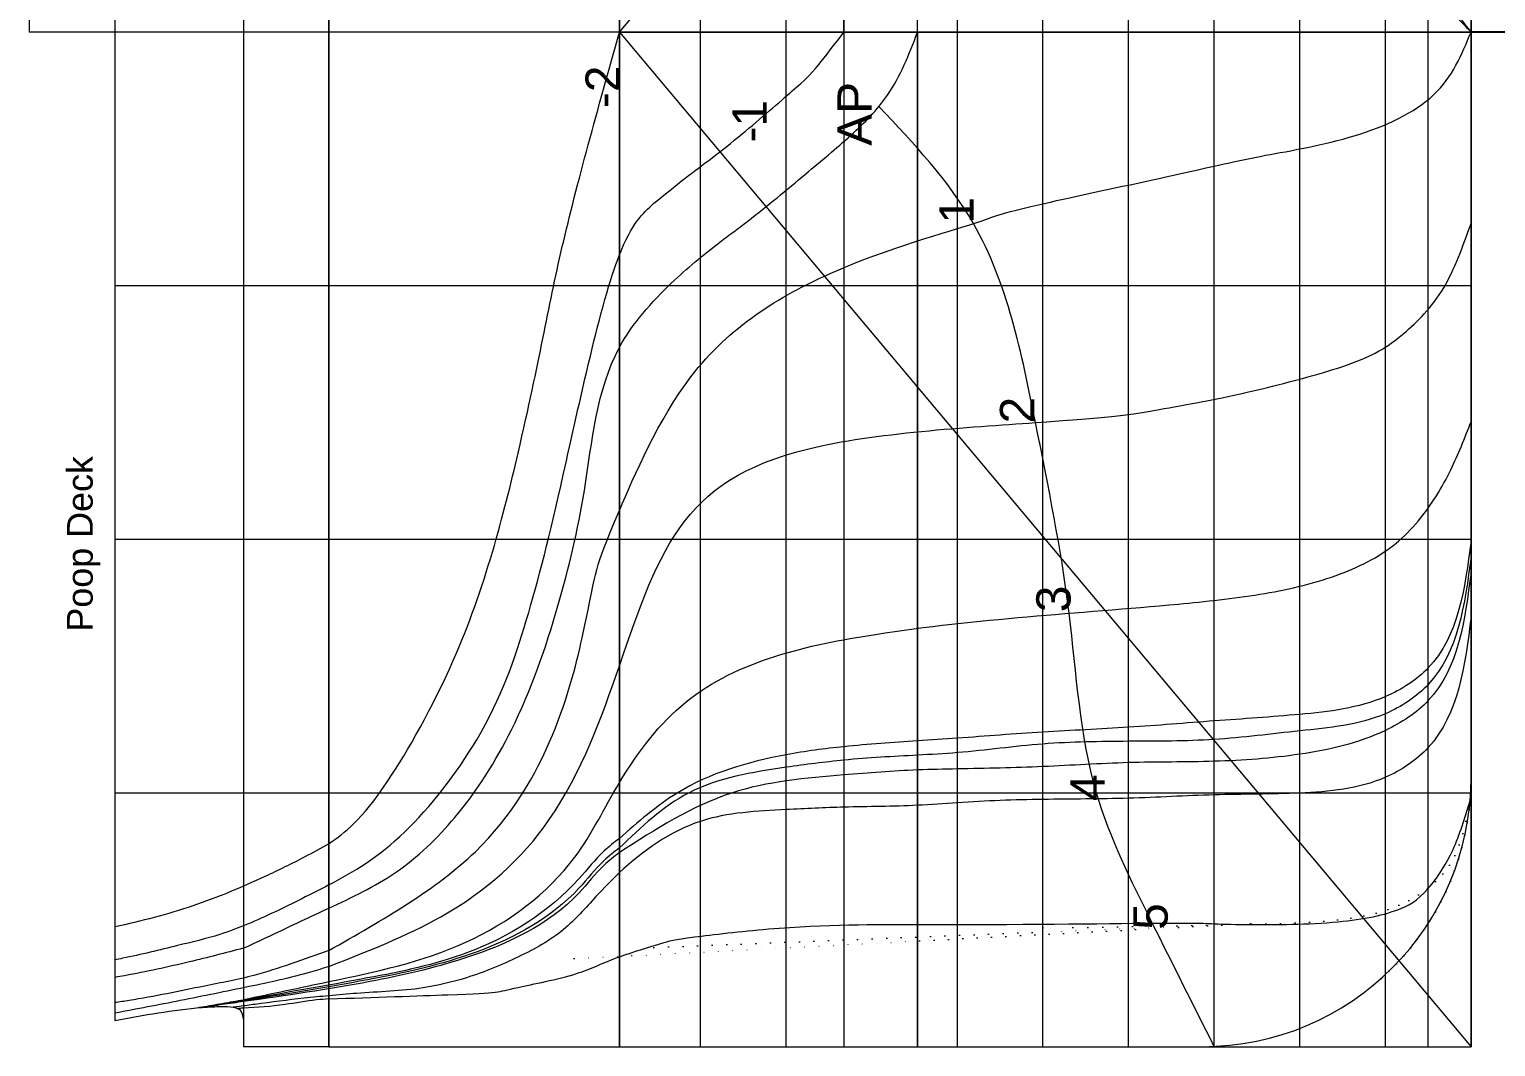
# Model space of a CAD drawing. Header units: inches. Extents: x 2352 to 5451, y 15 to 423.
# Drawn here: x 5208.6 to 5225.73, y 22.02 to 33.9 of the extents above; entities that cross this region are included whole.
import ezdxf

# ---------------------------------------------------------------- set-up
doc = ezdxf.new("R2010")
doc.units = ezdxf.units.IN
doc.header["$MEASUREMENT"] = 0
doc.layers.add('St-1', color=7, linetype='Continuous')
doc.styles.get("Standard").update_dxf_attribs({"font": 'arial.ttf'})

msp = doc.modelspace()

# ---------------------------------------------------------------- hatches: boundary and pattern name
at = {"lineweight": 5}
h = msp.add_hatch(dxfattribs=at)
h.set_pattern_fill('ANSI31', color=256, angle=90)
h.set_pattern_definition([(135, (5304.541962599067, -3289.876039238255), (-0.08838834764831845, -0.08838834764831845), [])])
h.paths.add_polyline_path([(5212.09824846592, 33.87173990206822), (5212.09824846592, 22.66453990206839), (5224.201821989584, 22.66453990206839, 0.2340062996317556), (5225.43824846592, 25.16173990206818), (5225.43824846592, 33.87173990206822)])
h.paths.add_polyline_path([(5215.49124846592, 33.87173990206822), (5215.49124846592, 24.89703990206846), (5225.427071552961, 24.89703990206846, 0.02110301372142997), (5225.43824846592, 25.16173990206818), (5225.43824846592, 33.87173990206822)])
edge = h.paths.add_edge_path(flags=16)
edge.add_line((5215.49124846592, 24.89703990206846), (5215.49124846592, 23.44773990206824))
edge.add_line((5215.49124846592, 23.44773990206824), (5222.651438772554, 23.44773990206824))
edge.add_spline(control_points=[(5222.651438772573, 23.44773990206824), (5222.761064543253, 23.45000092011589), (5222.870728272536, 23.45224038638236), (5222.980415324661, 23.45494872245337)], knot_values=[10.62933537937585, 10.62933537937585, 10.62933537937585, 10.6293353794038, 10.95852070276817, 10.95852070276817, 10.95852070276817, 10.95852070276817], degree=3, periodic=0)
edge.add_spline(control_points=[(5222.980415324661, 23.45494872245337), (5223.014493127194, 23.45579015396226), (5223.048573180927, 23.45667684236043), (5223.082655046962, 23.45762349445005)], knot_values=[10.95852070276817, 10.95852070276817, 10.95852070276817, 10.95852070276817, 11.06079268682631, 11.06079268682631, 11.06079268682631, 11.06079268682631], degree=3, periodic=0)
edge.add_spline(control_points=[(5223.082655046962, 23.45762349445005), (5223.141347276617, 23.45925371979622), (5223.200044880859, 23.46106177424674), (5223.258745618205, 23.46312276645342)], knot_values=[11.06079268682631, 11.06079268682631, 11.06079268682631, 11.06079268682631, 11.23691481492537, 11.23691481492537, 11.23691481492537, 11.23691481492537], degree=3, periodic=0)
edge.add_spline(control_points=[(5223.258745618205, 23.46312276645342), (5223.302609459029, 23.46466283286765), (5223.415236656531, 23.46897966012813), (5223.527869221533, 23.47443414316087), (5223.596559059072, 23.47866818951599)], knot_values=[11.23691481492537, 11.23691481492537, 11.23691481492537, 11.23691481492537, 11.36852121957856, 11.57482114281365, 11.57482114281365, 11.57482114281365, 11.57482114281365], degree=3, periodic=0)
edge.add_spline(control_points=[(5223.596559059072, 23.47866818951599), (5223.644654699321, 23.48163280811907), (5223.692713547187, 23.48504059897034), (5223.740709154391, 23.48905630024576)], knot_values=[11.57482114281365, 11.57482114281365, 11.57482114281365, 11.57482114281365, 11.71926939377468, 11.71926939377468, 11.71926939377468, 11.71926939377468], degree=3, periodic=0)
edge.add_spline(control_points=[(5223.740709154391, 23.48905630024576), (5223.778390978589, 23.4922090668909), (5223.816033821401, 23.49573654799071), (5223.853624883455, 23.4997184668967)], knot_values=[11.71926939377468, 11.71926939377468, 11.71926939377468, 11.71926939377468, 11.83267713909703, 11.83267713909703, 11.83267713909703, 11.83267713909703], degree=3, periodic=0)
edge.add_spline(control_points=[(5223.853624883455, 23.4997184668967), (5223.906625254663, 23.50533265198766), (5223.979737169948, 23.51434084907061), (5224.052583919075, 23.52550161562187), (5224.072696351995, 23.52877246097461)], knot_values=[11.83267713909703, 11.83267713909703, 11.83267713909703, 11.83267713909703, 11.99257293004832, 12.05367626579677, 12.05367626579677, 12.05367626579677, 12.05367626579677], degree=3, periodic=0)
edge.add_spline(control_points=[(5224.072696351995, 23.52877246097461), (5224.107781425522, 23.53447827737848), (5224.142779071549, 23.54074719121065), (5224.177644384342, 23.54768796323453)], knot_values=[12.05367626579677, 12.05367626579677, 12.05367626579677, 12.05367626579677, 12.1602677973232, 12.1602677973232, 12.1602677973232, 12.1602677973232], degree=3, periodic=0)
edge.add_spline(control_points=[(5224.177644384342, 23.54768796323453), (5224.194685852423, 23.55108047388359), (5224.211695705314, 23.55463349541908), (5224.228668699263, 23.55835972810139)], knot_values=[12.1602677973232, 12.1602677973232, 12.1602677973232, 12.1602677973232, 12.21236760761382, 12.21236760761382, 12.21236760761382, 12.21236760761382], degree=3, periodic=0)
edge.add_spline(control_points=[(5224.228668699263, 23.55835972810139), (5224.281633249263, 23.56998750796021), (5224.334238880199, 23.58330195539776), (5224.386326252888, 23.59868898665747)], knot_values=[12.21236760761382, 12.21236760761382, 12.21236760761382, 12.21236760761382, 12.37494605520035, 12.37494605520035, 12.37494605520035, 12.37494605520035], degree=3, periodic=0)
edge.add_spline(control_points=[(5224.386326252888, 23.59868898665747), (5224.413369983858, 23.60667792355827), (5224.440274008995, 23.61522556270149), (5224.467016027266, 23.6243859167401)], knot_values=[12.37494605520035, 12.37494605520035, 12.37494605520035, 12.37494605520035, 12.45935668239991, 12.45935668239991, 12.45935668239991, 12.45935668239991], degree=3, periodic=0)
edge.add_spline(control_points=[(5224.467016027266, 23.6243859167401), (5224.476912815755, 23.62777601562932), (5224.486787415453, 23.63125003319994), (5224.496638695978, 23.63481070721475)], knot_values=[12.45935668239991, 12.45935668239991, 12.45935668239991, 12.45935668239991, 12.49059569043475, 12.49059569043475, 12.49059569043475, 12.49059569043475], degree=3, periodic=0)
edge.add_spline(control_points=[(5224.496638695978, 23.63481070721475), (5224.504890203388, 23.63779315482072), (5224.513125350381, 23.64083639941902), (5224.521343472683, 23.64394204986485)], knot_values=[12.49059569043475, 12.49059569043475, 12.49059569043475, 12.49059569043475, 12.51676172089534, 12.51676172089534, 12.51676172089534, 12.51676172089534], degree=3, periodic=0)
edge.add_spline(control_points=[(5224.521343472683, 23.64394204986485), (5224.548820731033, 23.65432577944495), (5224.57610767096, 23.66540714181912), (5224.603179464018, 23.67724627098261)], knot_values=[12.51676172089534, 12.51676172089534, 12.51676172089534, 12.51676172089534, 12.60424773686222, 12.60424773686222, 12.60424773686222, 12.60424773686222], degree=3, periodic=0)
edge.add_spline(control_points=[(5224.603179464018, 23.67724627098261), (5224.603182408558, 23.67724755869796), (5224.603185353095, 23.67724884642423), (5224.603188297629, 23.67725013415777)], knot_values=[12.60424773686222, 12.60424773686222, 12.60424773686222, 12.60424773686222, 12.60425725252574, 12.60425725252574, 12.60425725252574, 12.60425725252574], degree=3, periodic=0)
edge.add_spline(control_points=[(5224.603188297629, 23.67725013415777), (5224.614656674137, 23.68226560231171), (5224.638665012006, 23.6930862946768), (5224.66249466403, 23.70452717038581), (5224.674918803954, 23.71068977679472)], knot_values=[12.60425725252574, 12.60425725252574, 12.60425725252574, 12.60425725252574, 12.64131886505783, 12.68210554437949, 12.68210554437949, 12.68210554437949, 12.68210554437949], degree=3, periodic=0)
edge.add_spline(control_points=[(5224.674918803954, 23.71068977679472), (5224.683700211839, 23.71504551979462), (5224.692451238676, 23.71948541206923), (5224.701167730052, 23.72400881976257)], knot_values=[12.68210554437949, 12.68210554437949, 12.68210554437949, 12.68210554437949, 12.71093365397699, 12.71093365397699, 12.71093365397699, 12.71093365397699], degree=3, periodic=0)
edge.add_spline(control_points=[(5224.701167730052, 23.72400881976257), (5224.709056284621, 23.72810257112298), (5224.716916552851, 23.73226472595099), (5224.724745455266, 23.73649481439799)], knot_values=[12.71093365397699, 12.71093365397699, 12.71093365397699, 12.71093365397699, 12.73702352269915, 12.73702352269915, 12.73702352269915, 12.73702352269915], degree=3, periodic=0)
edge.add_spline(control_points=[(5224.724745455266, 23.73649481439799), (5224.75074264934, 23.75054153825233), (5224.776393977483, 23.76533735545519), (5224.801586680008, 23.78086506177926)], knot_values=[12.73702352269915, 12.73702352269915, 12.73702352269915, 12.73702352269915, 12.82365934272075, 12.82365934272075, 12.82365934272075, 12.82365934272075], degree=3, periodic=0)
edge.add_spline(control_points=[(5224.801586680008, 23.78086506177926), (5224.824527983509, 23.79500510186001), (5224.84708897068, 23.80975206264822), (5224.869184491678, 23.82509295246684)], knot_values=[12.82365934272075, 12.82365934272075, 12.82365934272075, 12.82365934272075, 12.9025527698617, 12.9025527698617, 12.9025527698617, 12.9025527698617], degree=3, periodic=0)
edge.add_spline(control_points=[(5224.869184491678, 23.82509295246684), (5224.8772144701, 23.83066815543345), (5224.885182972126, 23.83632180151228), (5224.893085910668, 23.84205326711828)], knot_values=[12.9025527698617, 12.9025527698617, 12.9025527698617, 12.9025527698617, 12.93122430548883, 12.93122430548883, 12.93122430548883, 12.93122430548883], degree=3, periodic=0)
edge.add_spline(control_points=[(5224.893085910668, 23.84205326711828), (5224.900410231852, 23.8473651007783), (5224.907678238622, 23.85274377593061), (5224.914886677477, 23.85818879617666)], knot_values=[12.93122430548883, 12.93122430548883, 12.93122430548883, 12.93122430548883, 12.95779664116803, 12.95779664116803, 12.95779664116803, 12.95779664116803], degree=3, periodic=0)
edge.add_spline(control_points=[(5224.914886677477, 23.85818879617666), (5224.938368710847, 23.87592636039273), (5224.961218621564, 23.89436796531601), (5224.983323940321, 23.91349645102066)], knot_values=[12.95779664116803, 12.95779664116803, 12.95779664116803, 12.95779664116803, 13.04435802923673, 13.04435802923673, 13.04435802923673, 13.04435802923673], degree=3, periodic=0)
edge.add_spline(control_points=[(5224.983323940321, 23.91349645102066), (5225.003486157309, 23.93094350454096), (5225.0230289313, 23.94896198981525), (5225.041866921138, 23.96753888597716)], knot_values=[13.04435802923673, 13.04435802923673, 13.04435802923673, 13.04435802923673, 13.12331049801416, 13.12331049801416, 13.12331049801416, 13.12331049801416], degree=3, periodic=0)
edge.add_spline(control_points=[(5225.041866921138, 23.96753888597716), (5225.048596118791, 23.97417481726036), (5225.055235384583, 23.98088200288414), (5225.061780828557, 23.98765984934227)], knot_values=[13.12331049801416, 13.12331049801416, 13.12331049801416, 13.12331049801416, 13.1515134417582, 13.1515134417582, 13.1515134417582, 13.1515134417582], degree=3, periodic=0)
edge.add_spline(control_points=[(5225.061780828557, 23.98765984934227), (5225.067691896545, 23.99378079566606), (5225.073526447603, 23.99995936984244), (5225.079281616729, 24.00619513474914)], knot_values=[13.1515134417582, 13.1515134417582, 13.1515134417582, 13.1515134417582, 13.17698299257681, 13.17698299257681, 13.17698299257681, 13.17698299257681], degree=3, periodic=0)
edge.add_spline(control_points=[(5225.079281616729, 24.00619513474914), (5225.09778549647, 24.02624421435332), (5225.11546877702, 24.04688449479483), (5225.132236235926, 24.06810144757612)], knot_values=[13.17698299257681, 13.17698299257681, 13.17698299257681, 13.17698299257681, 13.25887207267031, 13.25887207267031, 13.25887207267031, 13.25887207267031], degree=3, periodic=0)
edge.add_spline(control_points=[(5225.132236235926, 24.06810144757612), (5225.140863810879, 24.07901847748628), (5225.149248918136, 24.09008818386366), (5225.157378585791, 24.10130858752866)], knot_values=[13.25887207267031, 13.25887207267031, 13.25887207267031, 13.25887207267031, 13.30100750775904, 13.30100750775904, 13.30100750775904, 13.30100750775904], degree=3, periodic=0)
edge.add_spline(control_points=[(5225.157378585791, 24.10130858752866), (5225.160416299504, 24.10550117885152), (5225.1634183487, 24.10971481055396), (5225.166384056635, 24.11394937937832)], knot_values=[13.30100750775904, 13.30100750775904, 13.30100750775904, 13.30100750775904, 13.31675174164049, 13.31675174164049, 13.31675174164049, 13.31675174164049], degree=3, periodic=0)
edge.add_spline(control_points=[(5225.166384056635, 24.11394937937832), (5225.168679087703, 24.11722632613903), (5225.170952355688, 24.12051581116277), (5225.173203546971, 24.12381778660012)], knot_values=[13.31675174164049, 13.31675174164049, 13.31675174164049, 13.31675174164049, 13.32893551249149, 13.32893551249149, 13.32893551249149, 13.32893551249149], degree=3, periodic=0)
edge.add_spline(control_points=[(5225.173203546971, 24.12381778660012), (5225.173300878815, 24.12396054983703), (5225.181036131545, 24.13531304039072), (5225.188510352448, 24.14681310072712), (5225.195648999917, 24.15830508352821)], knot_values=[13.32893551249149, 13.32893551249149, 13.32893551249149, 13.32893551249149, 13.32946228641958, 13.37081757021032, 13.37081757021032, 13.37081757021032, 13.37081757021032], degree=3, periodic=0)
edge.add_spline(control_points=[(5225.195648999917, 24.15830508352821), (5225.202696985858, 24.16965111701513), (5225.209509502658, 24.18113026886687), (5225.216099004336, 24.19273549842212)], knot_values=[13.37081757021032, 13.37081757021032, 13.37081757021032, 13.37081757021032, 13.41164763782069, 13.41164763782069, 13.41164763782069, 13.41164763782069], degree=3, periodic=0)
edge.add_spline(control_points=[(5225.216099004336, 24.19273549842212), (5225.218554498932, 24.1970600406815), (5225.220979025959, 24.20140208991445), (5225.223373229835, 24.20576128181103)], knot_values=[13.41164763782069, 13.41164763782069, 13.41164763782069, 13.41164763782069, 13.42686244697007, 13.42686244697007, 13.42686244697007, 13.42686244697007], degree=3, periodic=0)
edge.add_spline(control_points=[(5225.223373229835, 24.20576128181103), (5225.229555519379, 24.21701754396992), (5225.235535623076, 24.2283881083634), (5225.241324636084, 24.23986670254028)], knot_values=[13.42686244697007, 13.42686244697007, 13.42686244697007, 13.42686244697007, 13.46614997652072, 13.46614997652072, 13.46614997652072, 13.46614997652072], degree=3, periodic=0)
edge.add_spline(control_points=[(5225.241324636084, 24.23986670254028), (5225.253530628733, 24.26406903823437), (5225.264887095358, 24.28875163862296), (5225.275498037343, 24.31385570833965)], knot_values=[13.46614997652072, 13.46614997652072, 13.46614997652072, 13.46614997652072, 13.54898677378893, 13.54898677378893, 13.54898677378893, 13.54898677378893], degree=3, periodic=0)
edge.add_spline(control_points=[(5225.275498037343, 24.31385570833965), (5225.281017742739, 24.32691459314839), (5225.286335710968, 24.34008752654001), (5225.291466581487, 24.35336623235282)], knot_values=[13.54898677378893, 13.54898677378893, 13.54898677378893, 13.54898677378893, 13.59207764334393, 13.59207764334393, 13.59207764334393, 13.59207764334393], degree=3, periodic=0)
edge.add_spline(control_points=[(5225.291466581487, 24.35336623235282), (5225.300609691015, 24.37702862281578), (5225.309158680497, 24.40102688866529), (5225.317196388693, 24.42531419845574)], knot_values=[13.59207764334393, 13.59207764334393, 13.59207764334393, 13.59207764334393, 13.66886471846446, 13.66886471846446, 13.66886471846446, 13.66886471846446], degree=3, periodic=0)
edge.add_spline(control_points=[(5225.317196388693, 24.42531419845574), (5225.334284660948, 24.47694933522445), (5225.349061976894, 24.5298909307615), (5225.362324370046, 24.58368896143231)], knot_values=[13.66886471846446, 13.66886471846446, 13.66886471846446, 13.66886471846446, 13.83211503972402, 13.83211503972402, 13.83211503972402, 13.83211503972402], degree=3, periodic=0)
edge.add_spline(control_points=[(5225.362324370046, 24.58368896143231), (5225.369667862225, 24.61347735730971), (5225.376546890491, 24.6435283297463), (5225.383096591624, 24.67376548152362)], knot_values=[13.83211503972402, 13.83211503972402, 13.83211503972402, 13.83211503972402, 13.92250803620094, 13.92250803620094, 13.92250803620094, 13.92250803620094], degree=3, periodic=0)
edge.add_spline(control_points=[(5225.383096591624, 24.67376548152362), (5225.386613788436, 24.69000286574494), (5225.390036017118, 24.70629393853898), (5225.393384204292, 24.72262686940787)], knot_values=[13.92250803620094, 13.92250803620094, 13.92250803620094, 13.92250803620094, 13.97104917610749, 13.97104917610749, 13.97104917610749, 13.97104917610749], degree=3, periodic=0)
edge.add_spline(control_points=[(5225.393384204292, 24.72262686940787), (5225.405230589604, 24.78041521346979), (5225.416150086384, 24.83872755776913), (5225.427069583163, 24.89703990206846)], knot_values=[13.97104917610749, 13.97104917610749, 13.97104917610749, 13.97104917610749, 14.14279496482971, 14.14279496482971, 14.14279496482971, 14.14279496482971], degree=3, periodic=0)
edge.add_line((5225.427069583163, 24.89703990206846), (5215.49124846592, 24.89703990206846))
h.paths.add_polyline_path([(5215.49124846592, 23.07173990206804), (5215.49124846592, 22.66453990206839), (5224.201821989584, 22.66453990206839, 0.04783040297424605), (5224.64164343903, 23.07173990206804)], flags=16)
edge = h.paths.add_edge_path(flags=16)
edge.add_spline(control_points=[(5222.651438772564, 23.44773990206733), (5221.395482772631, 23.42183596392108), (5219.211101038221, 23.37166437817479), (5216.905617894923, 23.4464356163183), (5215.79749287669, 23.17526068589479), (5215.606666233042, 23.11075764541358), (5215.491248465858, 23.07173990207895)], knot_values=[3.439763911072406, 3.439763911100354, 3.439763911100354, 3.439763911100354, 7.21116072262118, 10.02517062349896, 10.26409216256273, 10.62933537930596, 10.6293353794038, 10.6293353794038, 10.6293353794038], degree=3, periodic=0)
edge.add_line((5215.491248465823, 23.07173990206804), (5224.641643439031, 23.07173990206804))
edge.add_arc((5222.29824846592, 25.16173990206818), 3.139999999999915, 318.2712365701159, 326.9165560794924)
edge.add_line((5224.929180620119, 23.44773990206824), (5222.651438772592, 23.44773990206824))
h.paths.add_polyline_path([(5212.09824846592, 33.87173990206822), (5212.09824846592, 22.66453990206839), (5215.49124846592, 22.66453990206839), (5215.49124846592, 23.07173990206804), (5215.49124846592, 33.87173990206822)], flags=17)
edge = h.paths.add_edge_path(flags=16)
edge.add_line((5215.49124846592, 23.44773990206824), (5215.49124846592, 23.07173990209896))
edge.add_spline(control_points=[(5215.491248465858, 23.07173990207895), (5215.606666233042, 23.11075764541358), (5215.79749287669, 23.17526068589479), (5216.905617894923, 23.4464356163183), (5219.211101038221, 23.37166437817479), (5221.395482772631, 23.42183596392108), (5222.651438772564, 23.44773990206733)], knot_values=[3.439763911072407, 3.439763911072407, 3.439763911072407, 3.439763911170243, 3.805007127913473, 4.043928666977246, 6.857938567855026, 10.62933537937585, 10.62933537937585, 10.62933537937585, 10.6293353794038], degree=3, periodic=0)
edge.add_line((5222.651438772586, 23.44773990206824), (5215.49124846592, 23.44773990206824))
edge = h.paths.add_edge_path(flags=16)
edge.add_spline(control_points=[(5225.427069583163, 24.89703990206846), (5225.375358367251, 24.6208914414504), (5225.279895395158, 24.1110996617602), (5224.662745520151, 23.65264944452367), (5224.022627361986, 23.50283201054237), (5223.351943822883, 23.46198003868478), (5222.897603506083, 23.45281701944379), (5222.651438772573, 23.44773990206824)], knot_values=[10.62933537937585, 10.62933537937585, 10.62933537937585, 10.62933537937585, 11.44266805778598, 12.13081147914773, 12.77955741415724, 13.40360912462699, 14.14279496480176, 14.1427949648297, 14.1427949648297, 14.1427949648297], degree=3, periodic=0)
edge.add_line((5222.651438772592, 23.44773990206824), (5224.929180620119, 23.44773990206824))
edge.add_arc((5222.29824846592, 25.16173990206818), 3.139999999999916, 326.9165560794921, 355.1646094653941)

# ---------------------------------------------------------------- linework, layer by layer
for p, q in [((5211.09824846592, 45.72173990206768), (5211.09824846592, 22.02173990206877)), ((5212.09824846592, 45.72173990206858), (5212.09824846592, 22.02173990206877)), ((5212.09824846592, 22.02173990206877), (5212.09824846592, 45.72173990206768)), ((5215.49124846592, 45.72173990206858), (5215.49124846592, 22.02173990206877)), ((5215.49124846592, 33.87173990206822), (5225.43824846592, 45.72173990206858)), ((5215.491248465918, 22.02173990206786), (5215.491248465919, 45.72173990206768)), ((5216.43824846592, 22.02173990206877), (5216.43824846592, 45.72173990206858)), ((5217.43824846592, 22.02173990206877), (5217.43824846592, 45.72173990206858)), ((5218.11364846592, 33.87173990207186), (5218.11364846592, 45.72173990206858)), ((5218.113648465918, 45.72173990206858), (5218.113648465918, 22.02173990206786)), ((5218.972648465921, 33.87173990206822), (5218.972648465921, 45.72173990206858)), ((5218.972648465919, 22.02173990207059), (5218.972648465919, 45.72173990206858)), ((5219.43824846592, 22.02173990206877), (5219.43824846592, 45.72173990206858)), ((5220.43824846592, 22.02173990206877), (5220.43824846592, 45.72173990206858)), ((5221.43824846592, 22.02173990206877), (5221.43824846592, 45.72173990206858)), ((5222.43824846592, 22.02173990206877), (5222.43824846592, 45.72173990206858)), ((5223.43824846592, 22.02173990206877), (5223.43824846592, 45.72173990206858)), ((5224.43824846592, 22.02173990206877), (5224.43824846592, 45.72173990206677)), ((5224.93824846592, 22.02173990206877), (5224.93824846592, 45.72173990206858)), ((5225.438248465918, 45.72173990206858), (5225.438248465918, 22.02173990206877)), ((5225.43824846592, 22.02173990206877), (5225.43824846592, 45.72173990206858)), ((5225.43824846592, 25.16173990206818), (5225.43824846592, 42.58173990206917)), ((5209.59824846592, 40.38895197407721), (5209.59824846592, 25.19092581096749)), ((5208.59824846592, 39.27686769779513), (5208.59824846592, 33.87173990206731)), ((5225.438248465918, 34.678969120648), (5225.438248465918, 33.87173990206549)), ((5212.09824846592, 33.87173990206822), (5208.59824846592, 33.87173990206731)), ((5225.43824846592, 33.87173990206822), (5212.09824846592, 33.87173990206822)), ((5225.43824846592, 33.87173990206822), (5212.09824846592, 33.87173990206822)), ((5215.49124846592, 33.87173990206822), (5225.43824846592, 33.87173990206822)), ((5215.49124846592, 33.87173990206822), (5225.43824846592, 22.02173990206877)), ((5218.11364846592, 33.87173990207186), (5218.11364846592, 22.02173990206786)), ((5218.972648465921, 33.87173990207186), (5218.972648465921, 22.02173990206786)), ((5225.43824846592, 30.90923990206586), (5209.59824846592, 30.90923990206586)), ((5225.43824846592, 27.94673990206622), (5209.59824846592, 27.9467399020644)), ((5209.59824846592, 25.19092581096749), (5209.59824846592, 22.32799609164278)), ((5225.43824846592, 22.02173990206877), (5225.43824846592, 25.16173990206818)), ((5225.43824846592, 24.98423990206658), (5209.59824846592, 24.98423990206476)), ((5212.09824846592, 22.02173990206877), (5211.09824846592, 22.02173990206877)), ((5212.09824846592, 22.02173990206877), (5215.49124846592, 22.02173990206877)), ((5215.49124846592, 22.02173990206877), (5222.29824846592, 22.02173990206877)), ((5222.29824846592, 22.02173990206877), (5225.43824846592, 22.02173990206877))]:
    msp.add_line(p, q, dxfattribs=at)
msp.add_arc((5222.29824846592, 25.16173990206818), 3.14, 270, 0, dxfattribs=at)
for points, knots in [([(5212.09824846592, 39.8577399020681), (5212.65276723269, 39.7831277307717), (5213.598702228616, 39.6558493261785), (5214.910014995148, 38.14594480271109), (5215.653078910914, 36.62485164681704), (5215.390329520174, 36.83574228459413), (5216.530367322687, 35.66083845894838), (5217.479308413534, 35.29939106187641), (5217.81882529932, 35.18051620304897), (5219.561623020048, 34.92996736303878), (5221.456188789776, 34.72937593927629), (5222.145640712134, 34.66929263891809), (5223.058324401558, 34.63313620133005), (5224.671958331287, 34.3982709105697), (5224.87207629264, 34.46226018387581), (5225.289215331327, 34.02718217350532), (5225.43824846592, 33.87173990206913)], [-2.481290323305853, -2.481290323305853, -2.481290323305853, -2.481290323305853, 0, 1.751459752110449, 3.414637076677891, 4.761142450284147, 5.312590851956527, 6.146331110468075, 7.163641657159325, 7.980453016751869, 9.206062706603081, 10.9400553629694, 12.20287516068204, 13.20820326244025, 14.34644842344412, 14.9791694552818, 14.9791694552818, 14.9791694552818, 14.9791694552818]), ([(5211.09824846592, 23.17186510357289), (5211.431581799253, 23.32789003640512), (5211.764915132587, 23.48391496923643), (5212.09824846592, 23.63993990206774), (5212.365420531948, 23.7649964130381), (5212.920557629329, 24.0248420980318), (5213.661587475954, 24.74345309670145), (5214.324975934945, 25.79769468939168), (5214.783257804883, 27.11463402306374), (5215.137027989324, 28.61027651182059), (5215.248167917994, 30.02913625050252), (5216.033328910342, 30.90610965816843), (5216.572669827491, 31.35500702363817), (5217.116503593389, 31.75373139130381), (5217.620645311373, 32.18059493405628), (5218.185261096095, 32.64516877469516), (5218.699667770317, 33.15722488497097), (5218.87433937797, 33.61442016924895), (5218.97264846592, 33.87173990206822)], [-1.097832767249743, -1.097832767249743, -1.097832767249743, -1.097832767249743, 0, 0, 0, 0.8799307457403837, 1.828343087459846, 3.045624536392655, 4.590470827334832, 5.97510785450212, 7.695929594998866, 8.66353335840112, 9.399062214063841, 9.810142848783908, 10.68463606672542, 11.37794883071633, 12.01152912409492, 12.82720022856089, 12.82720022856089, 12.82720022856089, 12.82720022856089]), ([(5212.09824846592, 23.14613990206755), (5212.723887567447, 23.501469684896), (5214.516198522168, 24.51940711998879), (5215.313347302857, 27.80901978330196), (5215.118336589561, 27.42622733686432), (5216.286538049527, 30.13494639933135), (5218.017925445322, 31.19049022495012), (5219.959872421022, 31.70728077409269), (5219.789245158441, 31.73487563816554), (5222.326553993508, 32.27393445359878), (5222.888412899682, 32.41796827147056), (5224.050402688612, 32.60027992636908), (5225.10820651203, 33.07417784230922), (5225.329763157841, 33.6095800016513), (5225.43824846592, 33.87173990206913)], [-1.105841653774718, -1.105841653774718, -1.105841653774718, -1.105841653774718, 0, 2.062138265334846, 4.910678930436356, 6.403456095654493, 8.173420790402275, 10.19728005206136, 11.97531637048285, 12.90428772633592, 14.28454579429115, 15.47349161602073, 16.5499070926495, 17.58266452654118, 17.58266452654118, 17.58266452654118, 17.58266452654118]), ([(5212.09824846592, 24.39173990206775), (5212.284146655184, 24.52331116488433), (5212.604508431901, 24.75005034769976), (5213.778010518667, 26.80568968387099), (5214.507952471378, 29.69741478348562), (5214.734702622896, 31.17214243150404), (5215.241659470211, 32.98112656024507), (5215.49124846592, 33.87173990206822)], [-1.390688617102449, -1.390688617102449, -1.390688617102449, -1.390688617102449, 0, 1.005910715026766, 2.596222414355693, 5.142293391734848, 7.611410238633945, 7.611410238633945, 7.611410238633945, 7.611410238633945]), ([(5212.09824846592, 23.91053990206758), (5212.384738492789, 24.06941493649385), (5212.936761792492, 24.37554329182451), (5213.990123187274, 25.72805628252747), (5214.442455838266, 27.06247661058053), (5214.812923487906, 28.53918806513622), (5215.426482412378, 31.44441097582359), (5215.762673185775, 31.75286502088085), (5215.893405831259, 31.87281183831812), (5216.014570310374, 31.97069123338253), (5216.135734789487, 32.06857062844694), (5216.256899268601, 32.16645002351226), (5216.464832213535, 32.32065235185139), (5216.84141480594, 32.59992465561874), (5217.630516758689, 33.2915401724643), (5217.742826778698, 33.38628464052119), (5218.004398367411, 33.72871688865536), (5218.11364846592, 33.87173990206913)], [-1.168825295591744, -1.168825295591744, -1.168825295591744, -1.168825295591744, 0, 1.083325690258127, 2.445755682088951, 3.956236946430194, 5.710983368978688, 6.827525431849928, 6.827525431849928, 6.827525431849928, 7.192015948593594, 7.192015948593594, 7.192015948593594, 8.363560598570727, 9.313773621701639, 10.38399708247998, 11.1515973623886, 11.1515973623886, 11.1515973623886, 11.1515973623886]), ([(5212.09824846592, 22.95813990206836), (5212.554443634954, 23.1374231460298), (5213.622074512812, 23.55699867012147), (5214.850301407588, 24.66064448980553), (5215.564453190612, 26.65800398717449), (5216.095199646974, 28.27254641385782), (5217.484248328356, 29.14714802645842), (5221.416601908641, 29.35809154563987), (5221.784988575258, 29.47478159244503), (5222.674601590511, 29.61429578501004), (5224.133459624063, 29.99845404355739), (5224.56786377525, 30.24994746957174), (5225.143908907464, 30.81421536439513), (5225.342533734355, 31.36906503298025), (5225.43824846592, 31.63643990206885)], [-1.067271275802693, -1.067271275802693, -1.067271275802693, -1.067271275802693, 0, 1.430457429895606, 3.130468398395041, 5.106627802663041, 6.967474303878229, 8.78220325054414, 11.43144877855364, 12.99354436322218, 13.97870664188926, 15.01074478842592, 15.76867384230975, 16.47360930766106, 16.47360930766106, 16.47360930766106, 16.47360930766106]), ([(5211.09824846592, 22.57235953450374), (5211.431581799253, 22.64208632369202), (5211.764915132587, 22.7118131128803), (5212.09824846592, 22.78153990206858), (5212.642923779924, 22.89547528445502), (5213.716985617012, 23.12014793432383), (5214.940622587595, 24.01713392843732), (5215.490806525789, 25.18198576120933), (5216.444871852197, 26.4399052191123), (5218.314572140036, 26.85194705667102), (5220.244154763147, 27.05022416053846), (5221.751480876319, 27.16019070547583), (5222.960831876338, 27.28595177501877), (5223.831530970312, 27.47882821598916), (5224.580169960163, 27.84333245753925), (5224.977690778116, 28.34217917226426), (5225.248306135879, 28.83343523078776), (5225.364299544551, 29.1305324346825), (5225.43824846592, 29.31993990206804)], [-1.01779656468336, -1.01779656468336, -1.01779656468336, -1.01779656468336, 0, 0, 0, 1.663105990384522, 3.279529344136524, 4.293740718904704, 5.515178663675549, 7.863794907414736, 9.649581624416143, 11.42096478512804, 12.3796694776311, 13.29615458875938, 14.09055672400515, 14.81859086344581, 15.16475135509673, 15.77358729580262, 15.77358729580262, 15.77358729580262, 15.77358729580262]), ([(5212.09824846593, 22.58003990206755), (5212.626116827647, 22.59791732100013), (5214.194885712616, 22.6510471173636), (5213.964928758377, 22.65505512182546), (5215.029309330843, 22.85551846964729), (5215.379250929093, 23.04851400103536), (5216.051433328202, 23.24865746160442), (5216.139147289678, 23.27809612666562), (5217.652588463935, 23.45711560641514), (5219.60405185424, 23.4377147742028), (5222.757450319268, 23.48332305108972), (5222.181811559235, 23.44289313508063), (5223.891735165319, 23.44893422034722), (5224.621425782418, 23.59777148778932), (5224.909861190401, 23.80179007421913), (5225.245669232489, 24.29570659062785), (5225.36615261426, 24.69509878553374), (5225.427071552961, 24.89703990206846)], [-0.7039663534532603, -0.7039663534532603, -0.7039663534532603, -0.7039663534532603, 0, 1.388147119250885, 2.214238426156336, 2.913754169969399, 3.454085914642815, 3.960866518530339, 4.363426500909329, 5.22972984748043, 7.006169344805321, 9.720405404566574, 10.88341279506654, 11.88630701236815, 12.63341107900048, 13.09552893958755, 13.56815536182029, 13.56815536182029, 13.56815536182029, 13.56815536182029]), ([(5212.09824846592, 24.39173990206775), (5212.004157655317, 24.33983039122388), (5211.758621110548, 24.20436889555214), (5211.234812003559, 23.94893364301908), (5210.504291054588, 23.64033748353024), (5209.906173765667, 23.48826288941684), (5209.59824846592, 23.41969758030911)], [0, 0, 0, 0, 0.322326744081163, 0.8411341609311245, 1.748363475010839, 2.693278712522031, 2.693278712522031, 2.693278712522031, 2.693278712522031]), ([(5215.49124846592, 24.454135514224), (5215.430116779758, 24.40689492038411), (5215.252762492604, 24.26984125196424), (5214.797118887155, 23.67636559871182), (5213.849493883633, 23.07973768865242), (5212.460173026446, 22.80192641605237), (5211.580963476849, 22.64966382627546), (5211.09824846592, 22.56606664773819), (5211.058951739919, 22.55926119245971), (5211.019655013919, 22.55245573718032), (5210.980358287919, 22.54565028190093), (5210.936839388126, 22.53811362537937), (5210.893320488333, 22.530576968856), (5210.84980158854, 22.52304031233445), (5210.772139698855, 22.50959073088263), (5210.694477809169, 22.49614114943081), (5210.616815919484, 22.48269156797989), (5210.601083216269, 22.48033118758878), (5210.585350513054, 22.47797080719676), (5210.569617809839, 22.47561042680474)], [0, 0, 0, 0, 0.231076497483083, 0.6703955029194242, 2.230547690314734, 3.438422965883176, 4.908959051464735, 4.908959051464735, 4.908959051464735, 5.028672033908636, 5.028672033908636, 5.028672033908636, 5.161247386034565, 5.161247386034565, 5.161247386034565, 5.397835452846035, 5.397835452846035, 5.397835452846035, 5.445763334261884, 5.445763334261884, 5.445763334261884, 5.445763334261884]), ([(5215.491248465921, 24.34330517689097), (5215.430053722822, 24.29615509353), (5215.252516495872, 24.15936401269057), (5214.833615524974, 23.6018202528988), (5213.865647853435, 23.07418905732022), (5212.501414273799, 22.78085863593999), (5211.582136999568, 22.63338743487595), (5211.09824846592, 22.55576164640144), (5211.058951739919, 22.54945763395273), (5211.019655013919, 22.54315362150312), (5210.980358287919, 22.5368496090535), (5210.936839388126, 22.52986827208344), (5210.893320488333, 22.52288693511156), (5210.84980158854, 22.51590559814151), (5210.79293134808, 22.50678242834267), (5210.736061107619, 22.49765925854383), (5210.679190867159, 22.48853608874499), (5210.658399217934, 22.48520067562215), (5210.637607568709, 22.48186526250112), (5210.616815919484, 22.47852984937828)], [0, 0, 0, 0, 0.231076497483083, 0.6703955029194242, 2.072001415172279, 3.394088569374098, 4.863448602763873, 4.863448602763873, 4.863448602763873, 4.982775750676842, 4.982775750676842, 4.982775750676842, 5.114923812898565, 5.114923812898565, 5.114923812898565, 5.287614117815512, 5.287614117815512, 5.287614117815512, 5.350749357183861, 5.350749357183861, 5.350749357183861, 5.350749357183861]), ([(5215.491248465921, 24.28823641297488), (5215.430034771919, 24.24112504690977), (5215.25244256491, 24.10444629208116), (5214.807433778872, 23.5074471647925), (5213.811884726463, 23.04807966603887), (5212.464281955246, 22.74259115175239), (5211.592914263168, 22.61857766280929), (5211.09824846592, 22.54817657732594), (5211.058951739919, 22.54258384748329), (5211.019655013919, 22.53699111764065), (5210.980358287919, 22.531398387798), (5210.936839388126, 22.52520475605463), (5210.893320488333, 22.51901112431035), (5210.84980158854, 22.51281749256606), (5210.772139698855, 22.50176461329949), (5210.694477809169, 22.49071173403292), (5210.616815919484, 22.47965885476544)], [0, 0, 0, 0, 0.231076497483083, 0.6703955029194242, 2.20803799503287, 3.347094004187443, 4.842844507733163, 4.842844507733163, 4.842844507733163, 4.961668364223213, 4.961668364223213, 4.961668364223213, 5.093259059681087, 5.093259059681087, 5.093259059681087, 5.32808995207188, 5.32808995207188, 5.32808995207188, 5.32808995207188]), ([(5212.09824846592, 23.91053990206758), (5211.887626753973, 23.80320801908358), (5211.472218765442, 23.59151796489125), (5210.886942778371, 23.33335424772242), (5210.281902857326, 23.19271711650192), (5209.874300373501, 23.08815105971582), (5209.628320303052, 23.04221057683237), (5209.59824846592, 23.03680754677163)], [0, 0, 0, 0, 0.7096644103397353, 1.399667026281711, 1.910142771467029, 2.569681301209174, 2.661398165745518, 2.661398165745518, 2.661398165745518, 2.661398165745518]), ([(5211.09824846592, 23.17186510357289), (5210.8888277774, 23.11719705599837), (5210.429707237077, 22.99734632053543), (5209.927936786559, 22.88934517251193), (5209.636090139901, 22.83723336817577), (5209.59824846592, 22.83062564702715)], [0, 0, 0, 0, 0.6493020123279429, 1.423488256298098, 1.538737724058665, 1.538737724058665, 1.538737724058665, 1.538737724058665]), ([(5212.09824846592, 23.14613990206755), (5211.950401475652, 23.09334749724378), (5211.660249791671, 22.98974170091726), (5211.180654023316, 22.83180571467194), (5210.544167660039, 22.71287748237894), (5210.005174506143, 22.59551652665261), (5209.653667300413, 22.54355623579188), (5209.59824846592, 22.53575096564357)], [0, 0, 0, 0, 0.4710922806728973, 0.9245248638513184, 1.512474685780229, 2.410826101493608, 2.57873612957899, 2.57873612957899, 2.57873612957899, 2.57873612957899]), ([(5212.09824846592, 22.95813990206836), (5212.026987442579, 22.93568117888783), (5211.720876576253, 22.83920685271307), (5211.138599752862, 22.71621346884724), (5210.375899706159, 22.5610462046837), (5209.852897811689, 22.46104725826383), (5209.59824846592, 22.41274868436933)], [0, 0, 0, 0, 0.2240969397908313, 0.9626371494994514, 1.782527704798582, 2.560026058790914, 2.560026058790914, 2.560026058790914, 2.560026058790914]), ([(5212.09824846592, 22.61629755776932), (5212.001188246103, 22.60727116634946), (5211.713193130192, 22.58048824077589), (5211.363843814896, 22.53302966006351), (5211.088428801168, 22.49605086601179), (5211.003055883226, 22.48452751302586), (5210.980358287919, 22.48146027493141)], [0, 0, 0, 0, 0.2924177379063372, 0.8676559818403669, 1.057388278164507, 1.126100641818398, 1.126100641818398, 1.126100641818398, 1.126100641818398]), ([(5211.09824846592, 22.47178555640978), (5211.081591702906, 22.47035442173848), (5211.060492443903, 22.46854159165589), (5211.03948500933, 22.46595392235879), (5211.035065098891, 22.4653816440071)], [0, 0, 0, 0, 0.05014106901032344, 0.0635141054036322, 0.0635141054036322, 0.0635141054036322, 0.0635141054036322]), ([(5212.09824846592, 22.58003990206755), (5212.050112316626, 22.57646410497302), (5211.877938608383, 22.56367416945552), (5211.547771033255, 22.49953211624172), (5211.261149069527, 22.47984891145945), (5211.09824846592, 22.47178555640978)], [0, 0, 0, 0, 0.1447508092602414, 0.5177456852498412, 1.006443618413614, 1.006443618413614, 1.006443618413614, 1.006443618413614])]:
    msp.add_open_spline(points, degree=3, knots=knots, dxfattribs=at)
for points in [[(5225.438248465918, 33.87173990206549), (5224.938248465919, 34.37381466198833), (5224.438248465919, 34.49679971518828), (5223.438248465919, 34.61719148212735), (5222.438248465919, 34.71947138194111), (5221.438248465919, 34.8302800139839), (5220.438248465919, 34.94754161524481), (5219.438248465919, 35.05849726478056), (5218.972648465918, 35.13602043654584), (5218.113648465919, 35.26413729864118), (5217.438248465919, 35.46900691324237), (5216.438248465919, 36.02712751626797), (5215.49124846592, 37.14656848581701)], [(5222.43824846592, 22.02173990206877), (5221.715251673676, 23.46429410293906), (5221.06491324888, 24.98423990206567), (5220.743295283834, 27.08365053119571), (5220.351285614627, 29.31077420784579), (5219.626623193793, 31.63496298871298), (5218.522049303546, 33.00222593694736)], [(5225.438248465919, 27.92565514978862), (5224.938248465919, 26.44598299941055), (5224.438248465919, 26.11042148059943), (5223.438248465919, 25.90277167041615), (5222.439910072148, 25.82631319693275), (5221.438248465919, 25.75233822686125), (5220.438248465919, 25.69566896971202), (5219.438248465919, 25.62487426823584), (5218.97264846592, 25.59276048323893), (5218.113648465918, 25.52544614899791), (5217.438248465919, 25.43149072683929), (5216.165883264186, 24.98423990206567), (5215.491248465918, 24.454135514224)], [(5225.438248465918, 27.74099513333687), (5224.938248465919, 26.25304218790945), (5224.438248465919, 25.91069315736815), (5223.440099868219, 25.71035716493527), (5222.438248465919, 25.60960996604019), (5221.43824846592, 25.58808116590473), (5220.43824846592, 25.55634318536551), (5219.438248465919, 25.45616147130324), (5218.972648465918, 25.42638576560541), (5218.113648465918, 25.36813143405863), (5217.438248465919, 25.2845536587168), (5216.299022034997, 24.98423990206567), (5215.49124846592, 24.34330517688915)], [(5225.438248465919, 27.55986547741606), (5224.938248465919, 26.06329252215739), (5224.438248465919, 25.7159179190233), (5223.438248465919, 25.43736211362677), (5222.438248465919, 25.3544813676229), (5221.438248465919, 25.3389166764294), (5220.438248465919, 25.29294277504898), (5219.438248465919, 25.26534787537941), (5218.972648465918, 25.25346784361893), (5218.113648465919, 25.19547201974394), (5216.801423370412, 24.98423990206567), (5215.49124846592, 24.28823641297397)], [(5225.438248465918, 27.04243990211337), (5224.938248465919, 25.51693990199539), (5224.438248465919, 25.16763990207193), (5223.438248465919, 24.98423990207022), (5222.438248465919, 24.96238241707517), (5221.438248465919, 24.92363990216501), (5220.438248465919, 24.90963990216489), (5219.438248465919, 24.87156236800121), (5218.972648465918, 24.84093990207231), (5218.113648465919, 24.81913990207187), (5217.438248465919, 24.79013990209143), (5216.438248465919, 24.65350620230613), (5215.491248465918, 24.05425987339488), (5215.216656500829, 23.77469858210072), (5214.836658396335, 23.38837459542385), (5214.3134560975, 23.07187673297205), (5213.703188974213, 22.82711728541046), (5213.197338186997, 22.70843144683324), (5212.421508723662, 22.64422525596394), (5212.09824846592, 22.61629755776932)], [(5209.59824846592, 22.32799609164278), (5210.616815919484, 22.47965885476544), (5210.84980158854, 22.49074936774952), (5210.980358287919, 22.48146027493141), (5211.051550119892, 22.45513334902018), (5211.09824846592, 22.32993230926815)]]:
    msp.add_spline(points, degree=3, dxfattribs=at)
for p in [(5225.43824846592, 33.87173990206822), (5225.43824846592, 31.13173990206844), (5225.43824846592, 27.02173990206877), (5225.43824846592, 24.14473990206836)]:
    msp.add_point(p, dxfattribs=at)
at = {"layer": 'St-1'}
msp.add_line((5269.850758709026, 33.87173990206367), (5225.43824846592, 33.87173990206367), dxfattribs=at)

# ---------------------------------------------------------------- texts
at = {"lineweight": 5}
for s, height, p in [('-2', 0.4, (5215.494508201868, 32.98437441592552)), ('AP', 0.4, (5218.437293006008, 32.54448099926714)), ('-1', 0.4, (5217.2114341571, 32.58120872776573)), ('1', 0.4, (5219.626623193793, 31.63496298871298)), ('2', 0.4, (5220.335469028885, 29.30134099910749)), ('Poop Deck', 0.3, (5209.338632826009, 26.86961499142428)), ('3', 0.4, (5220.760056802218, 27.09619547819631)), ('4', 0.4, (5221.157318989782, 24.89151652957873)), ('5', 0.4, (5221.89469820224, 23.38655802236855))]:
    msp.add_text(s, height=height, rotation=90, dxfattribs=at).set_placement(p)

doc.saveas('drawing.dxf')
